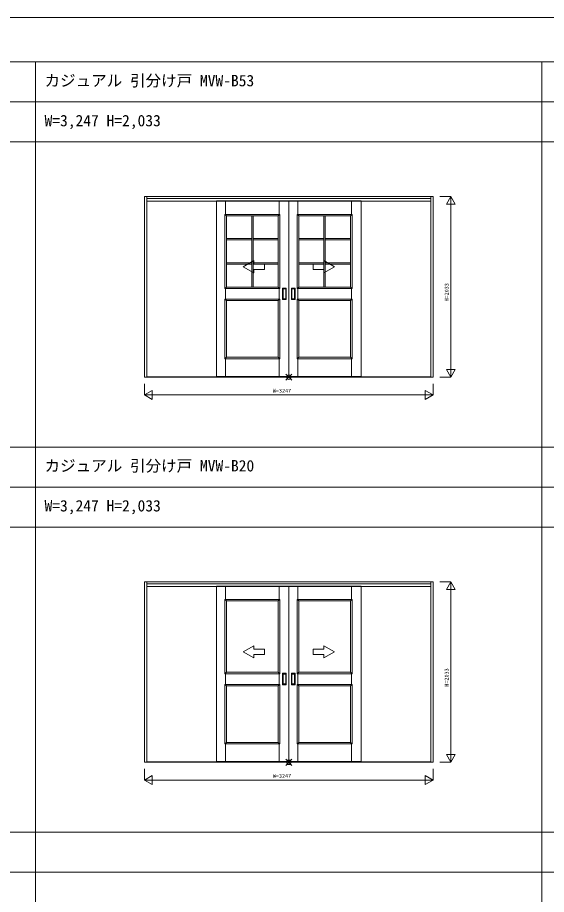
# Model space of a CAD drawing. Units: millimetres, scale not verified. Extents: x -14341 to 14341, y -10000 to 10000.
# Drawn here: x 2555 to 8510, y 130 to 10000 of the extents above; entities that cross this region are included whole.
import ezdxf
from ezdxf.enums import TextEntityAlignment as Align

# ---------------------------------------------------------------- set-up
doc = ezdxf.new("R2010")
doc.units = ezdxf.units.MM
doc.header["$LTSCALE"] = 50
for name, color, linetype, lineweight in [('0-0_0', 7, 'Continuous', 9), ('0-5_YKK_13', 2, 'Continuous', 18), ('0-6_YKK_D', 1, 'Continuous', 18), ('0-7_YSS_K', 4, 'Continuous', 9)]:
    doc.layers.add(name, color=color, linetype=linetype, lineweight=lineweight)
doc.layers.add('0-1_USER1', color=7, linetype='Continuous')
doc.styles.add('ＭＳ ゴシック', font='')
doc.styles.get('ＭＳ ゴシック').set_extended_font_data('MS Gothic')

msp = doc.modelspace()

# ---------------------------------------------------------------- linework, layer by layer
at = {"layer": '0-0_0'}
for p, q in [((-14340.51, 10000), (14340.51, 10000)), ((-14340.51, 9500), (14159.49, 9500)), ((2759.49, -10000), (2759.49, 9500)), ((8459.49, -10000), (8459.49, 9500)), ((-14340.51, 9050), (14159.49, 9050)), ((-14340.51, 8600), (14159.49, 8600)), ((-14340.51, 5165), (14159.49, 5165)), ((-14340.51, 4715), (14159.49, 4715)), ((-14340.51, 4265), (14159.49, 4265)), ((-14340.51, 830), (14159.49, 830)), ((-14340.51, 380), (14159.49, 380))]:
    msp.add_line(p, q, dxfattribs=at)
at = {"layer": '0-5_YKK_13'}
for p, q in [((7307.99, 7985.5), (7432.99, 7985.5)), ((7382.99, 7898.9), (7482.99, 7898.9)), ((7432.99, 7985.5), (7432.99, 5952.5)), ((7382.99, 6039.1), (7482.99, 6039.1)), ((7307.99, 5952.5), (7432.99, 5952.5)), ((7232.99, 5877.5), (7232.99, 5752.5)), ((3985.99, 5752.5), (4072.59, 5802.5)), ((3985.99, 5752.5), (4072.59, 5702.5)), ((4072.59, 5802.5), (4072.59, 5702.5)), ((7146.39, 5802.5), (7232.99, 5752.5)), ((7307.99, 3650.5), (7432.99, 3650.5)), ((7382.99, 3563.9), (7482.99, 3563.9)), ((7432.99, 3650.5), (7432.99, 1617.5)), ((7382.99, 1704.1), (7482.99, 1704.1)), ((7307.99, 1617.5), (7432.99, 1617.5)), ((7232.99, 1542.5), (7232.99, 1417.5)), ((3985.99, 1417.5), (4072.59, 1467.5)), ((3985.99, 1417.5), (4072.59, 1367.5)), ((4072.59, 1467.5), (4072.59, 1367.5)), ((7146.39, 1467.5), (7232.99, 1417.5))]:
    msp.add_line(p, q, dxfattribs=at)
for points in [[(7382.99, 7898.9), (7432.99, 7985.5), (7482.99, 7898.9)], [(7382.99, 6039.1), (7432.99, 5952.5), (7482.99, 6039.1)], [(3985.99, 5877.5), (3985.99, 5752.5), (7232.99, 5752.5)], [(7146.39, 5802.5), (7146.39, 5702.5), (7232.99, 5752.5)], [(7382.99, 3563.9), (7432.99, 3650.5), (7482.99, 3563.9)], [(7382.99, 1704.1), (7432.99, 1617.5), (7482.99, 1704.1)], [(3985.99, 1542.5), (3985.99, 1417.5), (7232.99, 1417.5)], [(7146.39, 1467.5), (7146.39, 1367.5), (7232.99, 1417.5)]]:
    msp.add_lwpolyline(points, dxfattribs=at)
at = {"layer": '0-6_YKK_D'}
for p, q in [((5574.14, 5917.14), (5644.85, 5987.86)), ((5574.14, 5987.86), (5644.85, 5917.14)), ((5574.14, 1582.14), (5644.85, 1652.86)), ((5574.14, 1652.86), (5644.85, 1582.14))]:
    msp.add_line(p, q, dxfattribs=at)
for centre in [(5609.49, 5952.5), (5609.49, 1617.5)]:
    msp.add_circle(centre, 25, dxfattribs=at)
at = {"layer": '0-7_YSS_K'}
for p, q in [((4009.99, 7985.5), (4009.99, 5952.5)), ((4009.99, 7961.5), (7208.99, 7961.5)), ((4009.99, 7931.5), (7208.99, 7931.5)), ((4795.49, 7935.5), (4795.49, 5952.5)), ((5609.49, 7935.5), (4795.49, 7935.5)), ((4897.49, 7785), (4897.49, 7935.5)), ((4897.49, 7785), (4897.49, 7935.5)), ((5500.49, 7785), (5500.49, 7935.5)), ((5609.49, 7935.5), (6423.49, 7935.5)), ((5711.49, 7785), (5711.49, 7935.5)), ((5711.49, 7785), (5711.49, 7935.5)), ((6314.49, 7785), (6314.49, 7935.5)), ((6423.49, 7935.5), (6423.49, 5952.5)), ((7208.99, 5952.5), (7208.99, 7985.5)), ((4890.99, 7785), (5506.99, 7785)), ((4890.99, 6950), (4890.99, 7785)), ((4906.99, 7769), (4890.99, 7785)), ((4890.99, 7785), (4890.99, 6950)), ((5506.99, 7785), (4890.99, 7785)), ((4906.99, 7769), (4890.99, 7785)), ((4906.99, 7769), (5490.99, 7769)), ((4906.99, 6966), (4906.99, 7769)), ((4906.99, 7769), (4906.99, 6966)), ((5490.99, 7769), (4906.99, 7769)), ((5191.49, 7769), (5191.49, 6966)), ((5206.49, 7769), (5206.49, 6966)), ((5490.99, 7769), (5506.99, 7785)), ((5490.99, 7769), (5506.99, 7785)), ((5490.99, 7769), (5490.99, 6966)), ((5490.99, 6966), (5490.99, 7769)), ((5506.99, 7785), (5506.99, 6950)), ((5506.99, 6950), (5506.99, 7785)), ((5704.99, 7785), (6320.99, 7785)), ((5704.99, 6950), (5704.99, 7785)), ((5720.99, 7769), (5704.99, 7785)), ((5704.99, 7785), (5704.99, 6950)), ((6320.99, 7785), (5704.99, 7785)), ((5720.99, 7769), (5704.99, 7785)), ((5720.99, 7769), (6304.99, 7769)), ((5720.99, 6966), (5720.99, 7769)), ((5720.99, 7769), (5720.99, 6966)), ((6304.99, 7769), (5720.99, 7769)), ((6005.49, 7769), (6005.49, 6966)), ((6020.49, 7769), (6020.49, 6966)), ((6304.99, 7769), (6320.99, 7785)), ((6304.99, 7769), (6320.99, 7785)), ((6304.99, 7769), (6304.99, 6966)), ((6304.99, 6966), (6304.99, 7769)), ((6320.99, 7785), (6320.99, 6950)), ((6320.99, 6950), (6320.99, 7785)), ((5191.49, 7511.33), (4906.99, 7511.33)), ((5490.99, 7511.33), (5206.49, 7511.33)), ((6005.49, 7511.33), (5720.99, 7511.33)), ((6304.99, 7511.33), (6020.49, 7511.33)), ((5191.49, 7496.33), (4906.99, 7496.33)), ((5490.99, 7496.33), (5206.49, 7496.33)), ((6005.49, 7496.33), (5720.99, 7496.33)), ((6304.99, 7496.33), (6020.49, 7496.33)), ((5191.49, 7238.67), (4906.99, 7238.67)), ((5191.49, 7223.67), (4906.99, 7223.67)), ((5095.49, 7195.91), (5215.49, 7265.19)), ((5490.99, 7238.67), (5206.49, 7238.67)), ((5490.99, 7223.67), (5206.49, 7223.67)), ((5215.49, 7225.91), (5215.49, 7265.19)), ((6005.49, 7238.67), (5720.99, 7238.67)), ((6005.49, 7223.67), (5720.99, 7223.67)), ((6123.5, 7195.91), (6003.5, 7265.19)), ((6003.5, 7225.91), (6003.5, 7265.19)), ((6304.99, 7238.67), (6020.49, 7238.67)), ((6304.99, 7223.67), (6020.49, 7223.67)), ((5095.49, 7195.91), (5215.49, 7126.63)), ((5215.49, 7126.63), (5215.49, 7165.91)), ((6123.5, 7195.91), (6003.5, 7126.63)), ((6003.5, 7126.63), (6003.5, 7165.91)), ((4890.99, 6950), (4906.99, 6966)), ((4890.99, 6950), (4906.99, 6966)), ((4890.99, 6950), (5506.99, 6950)), ((5506.99, 6950), (4890.99, 6950)), ((4897.49, 6830), (4897.49, 6950)), ((4906.99, 6966), (5490.99, 6966)), ((5490.99, 6966), (4906.99, 6966)), ((5506.99, 6950), (5490.99, 6966)), ((5506.99, 6950), (5490.99, 6966)), ((5500.49, 6830), (5500.49, 6950)), ((5538.49, 6826.5), (5538.49, 6954.5)), ((5539.49, 6955.5), (5579.49, 6955.5)), ((5544.49, 6944.5), (5544.49, 6836.5)), ((5573.49, 6945.5), (5545.49, 6945.5)), ((5574.49, 6836.5), (5574.49, 6944.5)), ((5580.49, 6826.5), (5580.49, 6954.5)), ((5638.49, 6826.5), (5638.49, 6954.5)), ((5679.49, 6955.5), (5639.49, 6955.5)), ((5644.49, 6836.5), (5644.49, 6944.5)), ((5645.49, 6945.5), (5673.49, 6945.5)), ((5674.49, 6944.5), (5674.49, 6836.5)), ((5680.49, 6826.5), (5680.49, 6954.5)), ((5704.99, 6950), (5720.99, 6966)), ((5704.99, 6950), (5720.99, 6966)), ((5704.99, 6950), (6320.99, 6950)), ((6320.99, 6950), (5704.99, 6950)), ((5711.49, 6830), (5711.49, 6950)), ((5720.99, 6966), (6304.99, 6966)), ((6304.99, 6966), (5720.99, 6966)), ((6320.99, 6950), (6304.99, 6966)), ((6320.99, 6950), (6304.99, 6966)), ((6314.49, 6830), (6314.49, 6950)), ((4906.99, 6814), (4890.99, 6830)), ((5490.99, 6814), (5506.99, 6830)), ((5539.49, 6825.5), (5579.49, 6825.5)), ((5545.49, 6835.5), (5573.49, 6835.5)), ((5679.49, 6825.5), (5639.49, 6825.5)), ((5673.49, 6835.5), (5645.49, 6835.5)), ((5720.99, 6814), (5704.99, 6830)), ((6304.99, 6814), (6320.99, 6830)), ((4906.99, 6176), (4890.99, 6160)), ((4890.99, 6160), (4906.99, 6176)), ((4897.49, 5960.5), (4897.49, 6160)), ((4897.49, 5960.5), (4897.49, 6160)), ((5506.99, 6160), (5490.99, 6176)), ((5490.99, 6176), (5506.99, 6160)), ((5500.49, 5960.5), (5500.49, 6160)), ((5500.49, 5960.5), (5500.49, 6160)), ((5720.99, 6176), (5704.99, 6160)), ((5704.99, 6160), (5720.99, 6176)), ((5711.49, 5960.5), (5711.49, 6160)), ((5711.49, 5960.5), (5711.49, 6160)), ((6320.99, 6160), (6304.99, 6176)), ((6304.99, 6176), (6320.99, 6160)), ((6314.49, 5960.5), (6314.49, 6160)), ((6314.49, 5960.5), (6314.49, 6160)), ((7232.99, 5952.5), (3985.99, 5952.5)), ((4009.99, 5956.5), (7208.99, 5956.5)), ((4009.99, 3650.5), (4009.99, 1617.5)), ((4009.99, 3626.5), (7208.99, 3626.5)), ((4009.99, 3596.5), (7208.99, 3596.5)), ((4795.49, 3600.5), (4795.49, 1617.5)), ((5609.49, 3600.5), (4795.49, 3600.5)), ((4897.49, 3450), (4897.49, 3600.5)), ((4897.49, 3450), (4897.49, 3600.5)), ((5500.49, 3450), (5500.49, 3600.5)), ((5609.49, 3600.5), (6423.49, 3600.5)), ((5711.49, 3450), (5711.49, 3600.5)), ((5711.49, 3450), (5711.49, 3600.5)), ((6314.49, 3450), (6314.49, 3600.5)), ((6423.49, 3600.5), (6423.49, 1617.5)), ((7208.99, 1617.5), (7208.99, 3650.5)), ((4890.99, 3450), (5506.99, 3450)), ((4890.99, 2615), (4890.99, 3450)), ((4906.99, 3434), (4890.99, 3450)), ((4890.99, 3450), (4890.99, 2615)), ((5506.99, 3450), (4890.99, 3450)), ((4906.99, 3434), (4890.99, 3450)), ((4906.99, 3434), (5490.99, 3434)), ((4906.99, 2631), (4906.99, 3434)), ((4906.99, 3434), (4906.99, 2631)), ((5490.99, 3434), (4906.99, 3434)), ((5490.99, 3434), (5506.99, 3450)), ((5490.99, 3434), (5506.99, 3450)), ((5490.99, 3434), (5490.99, 2631)), ((5490.99, 2631), (5490.99, 3434)), ((5506.99, 3450), (5506.99, 2615)), ((5506.99, 2615), (5506.99, 3450)), ((5704.99, 3450), (6320.99, 3450)), ((5704.99, 2615), (5704.99, 3450)), ((5720.99, 3434), (5704.99, 3450)), ((5704.99, 3450), (5704.99, 2615)), ((6320.99, 3450), (5704.99, 3450)), ((5720.99, 3434), (5704.99, 3450)), ((5720.99, 3434), (6304.99, 3434)), ((5720.99, 2631), (5720.99, 3434)), ((5720.99, 3434), (5720.99, 2631)), ((6304.99, 3434), (5720.99, 3434)), ((6304.99, 3434), (6320.99, 3450)), ((6304.99, 3434), (6320.99, 3450)), ((6304.99, 3434), (6304.99, 2631)), ((6304.99, 2631), (6304.99, 3434)), ((6320.99, 3450), (6320.99, 2615)), ((6320.99, 2615), (6320.99, 3450)), ((5095.49, 2860.91), (5215.49, 2930.19)), ((5215.49, 2890.91), (5215.49, 2930.19)), ((6123.5, 2860.91), (6003.5, 2930.19)), ((6003.5, 2890.91), (6003.5, 2930.19)), ((5095.49, 2860.91), (5215.49, 2791.63)), ((5215.49, 2791.63), (5215.49, 2830.91)), ((6123.5, 2860.91), (6003.5, 2791.63)), ((6003.5, 2791.63), (6003.5, 2830.91)), ((4890.99, 2615), (4906.99, 2631)), ((4890.99, 2615), (4906.99, 2631)), ((4890.99, 2615), (5506.99, 2615)), ((5506.99, 2615), (4890.99, 2615)), ((4897.49, 2495), (4897.49, 2615)), ((4906.99, 2631), (5490.99, 2631)), ((5490.99, 2631), (4906.99, 2631)), ((5506.99, 2615), (5490.99, 2631)), ((5506.99, 2615), (5490.99, 2631)), ((5500.49, 2495), (5500.49, 2615)), ((5538.49, 2491.5), (5538.49, 2619.5)), ((5539.49, 2620.5), (5579.49, 2620.5)), ((5544.49, 2609.5), (5544.49, 2501.5)), ((5573.49, 2610.5), (5545.49, 2610.5)), ((5574.49, 2501.5), (5574.49, 2609.5)), ((5580.49, 2491.5), (5580.49, 2619.5)), ((5638.49, 2491.5), (5638.49, 2619.5)), ((5679.49, 2620.5), (5639.49, 2620.5)), ((5644.49, 2501.5), (5644.49, 2609.5)), ((5645.49, 2610.5), (5673.49, 2610.5)), ((5674.49, 2609.5), (5674.49, 2501.5)), ((5680.49, 2491.5), (5680.49, 2619.5)), ((5704.99, 2615), (5720.99, 2631)), ((5704.99, 2615), (5720.99, 2631)), ((5704.99, 2615), (6320.99, 2615)), ((6320.99, 2615), (5704.99, 2615)), ((5711.49, 2495), (5711.49, 2615)), ((5720.99, 2631), (6304.99, 2631)), ((6304.99, 2631), (5720.99, 2631)), ((6320.99, 2615), (6304.99, 2631)), ((6320.99, 2615), (6304.99, 2631)), ((6314.49, 2495), (6314.49, 2615)), ((4906.99, 2479), (4890.99, 2495)), ((5490.99, 2479), (5506.99, 2495)), ((5539.49, 2490.5), (5579.49, 2490.5)), ((5545.49, 2500.5), (5573.49, 2500.5)), ((5679.49, 2490.5), (5639.49, 2490.5)), ((5673.49, 2500.5), (5645.49, 2500.5)), ((5720.99, 2479), (5704.99, 2495)), ((6304.99, 2479), (6320.99, 2495)), ((4906.99, 1841), (4890.99, 1825)), ((4890.99, 1825), (4906.99, 1841)), ((4897.49, 1625.5), (4897.49, 1825)), ((4897.49, 1625.5), (4897.49, 1825)), ((5506.99, 1825), (5490.99, 1841)), ((5490.99, 1841), (5506.99, 1825)), ((5500.49, 1625.5), (5500.49, 1825)), ((5500.49, 1625.5), (5500.49, 1825)), ((5720.99, 1841), (5704.99, 1825)), ((5704.99, 1825), (5720.99, 1841)), ((5711.49, 1625.5), (5711.49, 1825)), ((5711.49, 1625.5), (5711.49, 1825)), ((6320.99, 1825), (6304.99, 1841)), ((6304.99, 1841), (6320.99, 1825)), ((6314.49, 1625.5), (6314.49, 1825)), ((6314.49, 1625.5), (6314.49, 1825)), ((7232.99, 1617.5), (3985.99, 1617.5)), ((4009.99, 1621.5), (7208.99, 1621.5))]:
    msp.add_line(p, q, dxfattribs=at)
for points in [[(3985.99, 5952.5), (7232.99, 5952.5), (7232.99, 7985.5), (3985.99, 7985.5)], [(4890.99, 6830), (4890.99, 6160), (5506.99, 6160), (5506.99, 6830)], [(5506.99, 6830), (5506.99, 6160), (4890.99, 6160), (4890.99, 6830)], [(4906.99, 6814), (4906.99, 6176), (5490.99, 6176), (5490.99, 6814)], [(5490.99, 6814), (5490.99, 6176), (4906.99, 6176), (4906.99, 6814)], [(5704.99, 6830), (5704.99, 6160), (6320.99, 6160), (6320.99, 6830)], [(6320.99, 6830), (6320.99, 6160), (5704.99, 6160), (5704.99, 6830)], [(5720.99, 6814), (5720.99, 6176), (6304.99, 6176), (6304.99, 6814)], [(6304.99, 6814), (6304.99, 6176), (5720.99, 6176), (5720.99, 6814)], [(3985.99, 1617.5), (7232.99, 1617.5), (7232.99, 3650.5), (3985.99, 3650.5)], [(4890.99, 2495), (4890.99, 1825), (5506.99, 1825), (5506.99, 2495)], [(5506.99, 2495), (5506.99, 1825), (4890.99, 1825), (4890.99, 2495)], [(4906.99, 2479), (4906.99, 1841), (5490.99, 1841), (5490.99, 2479)], [(5490.99, 2479), (5490.99, 1841), (4906.99, 1841), (4906.99, 2479)], [(5704.99, 2495), (5704.99, 1825), (6320.99, 1825), (6320.99, 2495)], [(6320.99, 2495), (6320.99, 1825), (5704.99, 1825), (5704.99, 2495)], [(5720.99, 2479), (5720.99, 1841), (6304.99, 1841), (6304.99, 2479)], [(6304.99, 2479), (6304.99, 1841), (5720.99, 1841), (5720.99, 2479)]]:
    msp.add_lwpolyline(points, close=True, dxfattribs=at)
for points in [[(4795.49, 5960.5), (5609.49, 5960.5), (5609.49, 7935.5)], [(6423.49, 5960.5), (5609.49, 5960.5), (5609.49, 7935.5)], [(5215.49, 7225.91), (5335.49, 7225.91), (5335.49, 7165.91), (5215.49, 7165.91)], [(6003.5, 7225.91), (5883.5, 7225.91), (5883.5, 7165.91), (6003.5, 7165.91)], [(4795.49, 1625.5), (5609.49, 1625.5), (5609.49, 3600.5)], [(6423.49, 1625.5), (5609.49, 1625.5), (5609.49, 3600.5)], [(5215.49, 2890.91), (5335.49, 2890.91), (5335.49, 2830.91), (5215.49, 2830.91)], [(6003.5, 2890.91), (5883.5, 2890.91), (5883.5, 2830.91), (6003.5, 2830.91)]]:
    msp.add_lwpolyline(points, dxfattribs=at)
for centre, start, end in [((5539.49, 6954.5), 90, 180), ((5545.49, 6944.5), 90, 180), ((5573.49, 6944.5), 360, 90), ((5579.49, 6954.5), 0, 90), ((5639.49, 6954.5), 90, 180), ((5645.49, 6944.5), 90, 180), ((5673.49, 6944.5), 0, 90), ((5679.49, 6954.5), 0, 90), ((5539.49, 6826.5), 180, 270), ((5545.49, 6836.5), 180, 270), ((5573.49, 6836.5), 270, 360), ((5579.49, 6826.5), 270, 0), ((5639.49, 6826.5), 180, 270), ((5645.49, 6836.5), 180, 270), ((5673.49, 6836.5), 270, 0), ((5679.49, 6826.5), 270, 0), ((5539.49, 2619.5), 90, 180), ((5545.49, 2609.5), 90, 180), ((5573.49, 2609.5), 360, 90), ((5579.49, 2619.5), 0, 90), ((5639.49, 2619.5), 90, 180), ((5645.49, 2609.5), 90, 180), ((5673.49, 2609.5), 0, 90), ((5679.49, 2619.5), 0, 90), ((5539.49, 2491.5), 180, 270), ((5545.49, 2501.5), 180, 270), ((5573.49, 2501.5), 270, 360), ((5579.49, 2491.5), 270, 0), ((5639.49, 2491.5), 180, 270), ((5645.49, 2501.5), 180, 270), ((5673.49, 2501.5), 270, 0), ((5679.49, 2491.5), 270, 0)]:
    msp.add_arc(centre, 1, start, end, dxfattribs=at)

# ---------------------------------------------------------------- texts
at = {"layer": '0-1_USER1', "style": 'ＭＳ ゴシック'}
for s, p in [('カジュアル 引分け戸 MVW-B53', (2859.49, 9187.5)), ('W=3,247 H=2,033', (2859.49, 8737.5)), ('カジュアル 引分け戸 MVW-B20', (2859.49, 4852.5)), ('W=3,247 H=2,033', (2859.49, 4402.5))]:
    msp.add_text(s, height=128.3, dxfattribs=at).set_placement(p, align=Align.BOTTOM_LEFT)
at = {"layer": '0-5_YKK_13', "style": 'ＭＳ ゴシック'}
for p in [(7420.99, 6804), (7420.99, 2469)]:
    msp.add_text('H=2033', height=43.99, rotation=90, dxfattribs=at).set_placement(p, align=Align.BOTTOM_LEFT)
for p in [(5429.49, 5764.5), (5429.49, 1429.5)]:
    msp.add_text('W=3247', height=43.99, dxfattribs=at).set_placement(p, align=Align.BOTTOM_LEFT)

doc.saveas('drawing.dxf')
